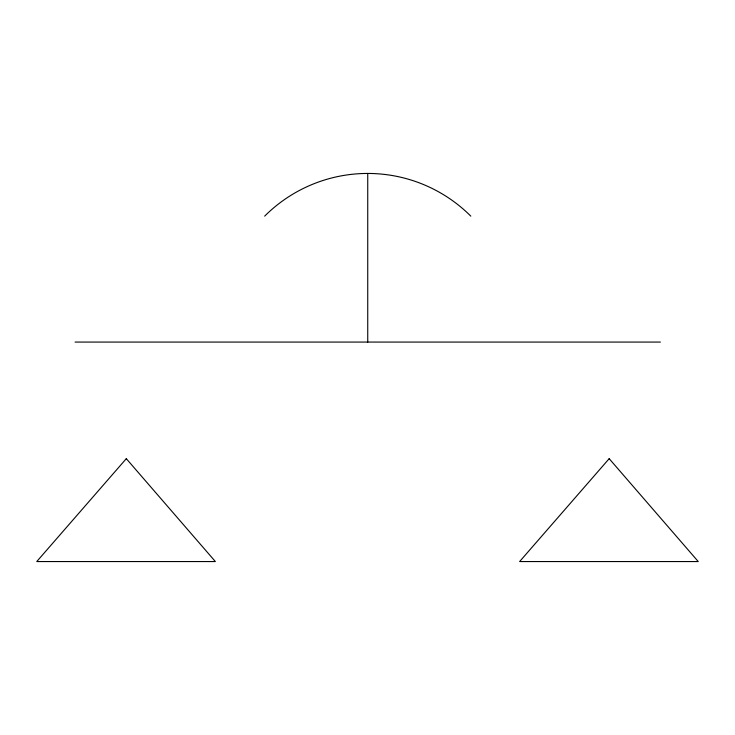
<?xml version="1.0" encoding="UTF-8"?>
<svg xmlns="http://www.w3.org/2000/svg" width="735" height="735" viewBox="0 0 735 735"><rect width="100%" height="100%" fill="white"/><g stroke="black" fill="none" stroke-linecap="round" stroke-linejoin="round"><path stroke-width="1.1" d="M75.08 342.069L660.388 342.069M367.739 173.442L367.739 342.069M264.673 216.136A145.76 145.76 0 0 1 470.804 216.136M126.301 458.668L36.75 561.558L215.373 561.558L126.301 458.668M609.177 458.668L519.627 561.558L698.25 561.558L609.177 458.668"/></g></svg>
